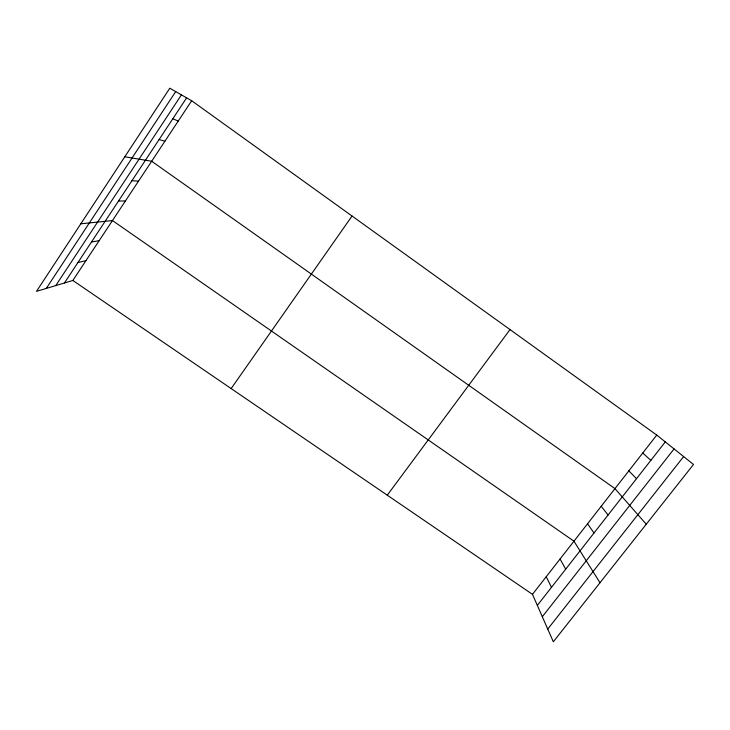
<?xml version="1.0" encoding="UTF-8"?>
<svg xmlns="http://www.w3.org/2000/svg" width="730" height="730" viewBox="0 0 730 730"><rect width="100%" height="100%" fill="white"/><g stroke="black" fill="none" stroke-linecap="round" stroke-linejoin="round"><path stroke-width="1.09" d="M46.291 288.414L175.702 91.606M55.763 285.576L181.414 94.873M64.432 282.985L186.625 97.847M72.854 280.466L191.68 100.74L656.754 435.071L693.5 464.472L553.322 641.779L532.48 594.348L72.854 280.466L36.5 291.343L169.789 88.221L191.68 100.74M231.145 388.57L352.052 216.025M387.274 495.186L510.014 329.586M532.48 594.348L656.754 435.071M537.344 605.398L665.295 441.905M542.317 616.731L674.064 448.923M547.746 629.077L683.636 456.588M77.9 262.572L85.967 260.637M91.469 242.013L99.171 240.663M80.811 223.809L112.456 220.56L573.953 541.186L599.996 582.741M118.488 201.088L125.441 200.923M131.929 180.721L138.518 181.15M124.803 156.777L151.676 161.248L614.97 488.625L646.26 524.222M159.085 139.567L164.925 141.209M172.809 118.78L178.257 121.043M642.738 453.029L650.85 460.356M628.813 470.886L636.505 478.688M601.21 506.255L608.081 515.006M587.54 523.775L594.01 532.991M560.047 559.016L565.704 569.163M546.222 576.736L551.479 587.34"/></g></svg>
